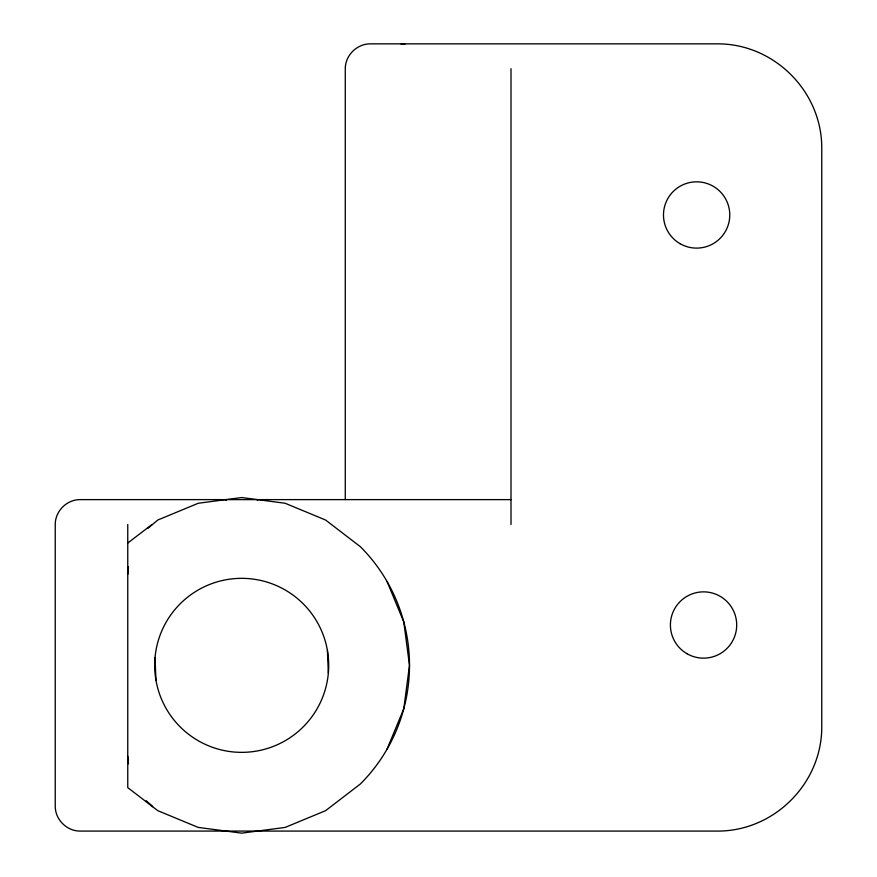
<?xml version="1.0" encoding="UTF-8"?>
<svg xmlns="http://www.w3.org/2000/svg" width="877" height="877" viewBox="0 0 877 877"><rect width="100%" height="100%" fill="white"/><g stroke="black" fill="none" stroke-linecap="round" stroke-linejoin="round"><path stroke-width="1.32" d="M127.757 574.413L128.481 566.904M387.02 749.243L403.782 708.78L409.493 665.347L403.782 621.914L387.02 581.44M148.016 528.283L157.794 520.028L198.257 503.255L241.69 497.544L285.124 503.255L325.597 520.028L360.348 546.689A167.803 167.803 0 0 1 360.348 784.005L325.597 810.666L285.124 827.428L241.69 833.15L198.257 827.428L157.794 810.666L127.757 787.623L127.757 524.479M127.757 543.071L151.995 524.479M511.006 499.616L80.103 499.616C66.795 499.528 55.163 511.17 55.24 524.479L55.24 806.215C55.163 819.524 66.795 831.166 80.103 831.078L718.175 831.078C774.281 830.903 821.574 783.599 821.76 727.493L821.76 147.435C821.574 91.329 774.281 44.025 718.175 43.85L370.346 43.85C357.016 43.751 345.209 55.328 345.275 68.713L345.275 499.616M400.997 43.85L404.889 44.354M148.937 803.266L152.609 806.697M146.174 800.69L151.995 806.215M127.757 756.281L128.481 763.79M327.417 650.46L328.349 673.152A87.009 87.009 0 0 1 191.603 736.494A87.009 87.009 0 0 1 205.119 586.395A87.009 87.009 0 0 1 328.349 673.152M155.032 657.542L155.963 680.234M511.006 68.713L511.006 524.479M257.432 499.616L257.432 500.46M225.959 499.616L225.959 500.46M680.048 243.674A33.151 33.151 0 0 0 729.774 214.975A33.151 33.151 0 0 0 680.048 186.264A33.151 33.151 0 0 0 680.048 243.674M686.987 653.716A33.151 33.151 0 0 0 736.702 625.005A33.151 33.151 0 0 0 686.987 596.294A33.151 33.151 0 0 0 686.987 653.716"/></g></svg>
